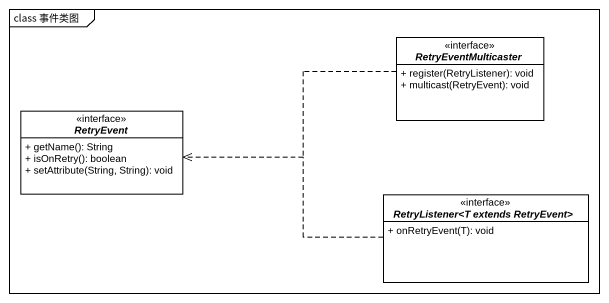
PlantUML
@startuml
mainframe class 事件类图
hide circle
hide empty members
skinparam classAttributeIconSize 0
interface RetryEventMulticaster #FFFFFF {
  + register(RetryListener): void
  + multicast(RetryEvent): void
}
interface RetryEvent #FFFFFF {
  + getName(): String
  + isOnRetry(): boolean
  + setAttribute(String, String): void
}
interface "RetryListener<T extends RetryEvent>" as RetryListener_T_extends #FFFFFF {
  + onRetryEvent(T): void
}
RetryEventMulticaster .left.> RetryEvent
RetryListener_T_extends .left.> RetryEvent
@enduml
